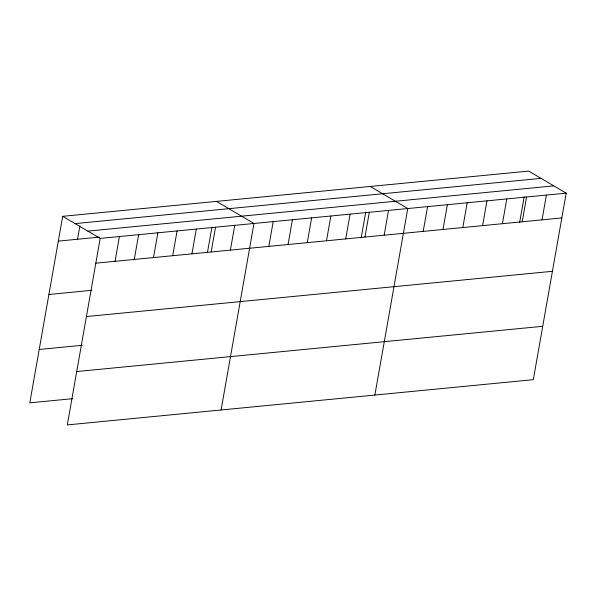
<?xml version="1.0" encoding="UTF-8"?>
<svg xmlns="http://www.w3.org/2000/svg" width="596" height="596" viewBox="0 0 596 596"><rect width="100%" height="100%" fill="white"/><g stroke="black" fill="none" stroke-linecap="round" stroke-linejoin="round"><path stroke-width="0.89" d="M62.684 216.326L100.195 238.4L67.311 424.911L533.316 379.674L566.2 193.156L528.689 171.089L62.684 216.326L29.8 402.844L72.824 398.664M77.54 239.242L79.879 225.966M115.05 261.316L119.416 236.53M134.271 259.446L138.644 234.668M153.492 257.584L157.865 232.798M172.713 255.714L177.087 230.935M191.942 253.851L196.308 229.065M207.55 251.974L211.945 227.069M211.163 251.981L215.529 227.203M230.384 250.119L234.757 225.333M221.094 409.981L253.978 223.47L216.467 201.396M268.833 246.386L273.199 221.6M288.054 244.516L292.42 219.738M307.275 242.654L311.648 217.868M326.496 240.784L330.869 216.005M345.725 238.921L350.09 214.135M361.176 237.938L365.72 212.139M364.946 237.052L369.311 212.273M384.167 235.189L388.532 210.403M374.869 395.051L407.761 208.54L370.25 186.474M423.197 231.397L427.563 206.618M442.999 229.475L447.373 204.696M462.801 227.553L467.175 202.774M482.611 225.631L486.977 200.852M502.413 223.709L506.786 198.93M519.615 222.554L524.167 196.755M522.223 221.786L526.588 197M542.025 219.864L546.398 195.078M75.066 223.612L541.071 178.368M87.821 231.114L553.826 185.877M58.319 241.112L99.51 237.111M100.195 238.4L566.2 193.156M95.829 263.179L561.827 217.935M48.909 294.484L91.926 290.304M86.413 316.55L552.418 271.307M39.209 349.472L82.233 345.293M76.72 371.539L542.725 326.303"/></g></svg>
